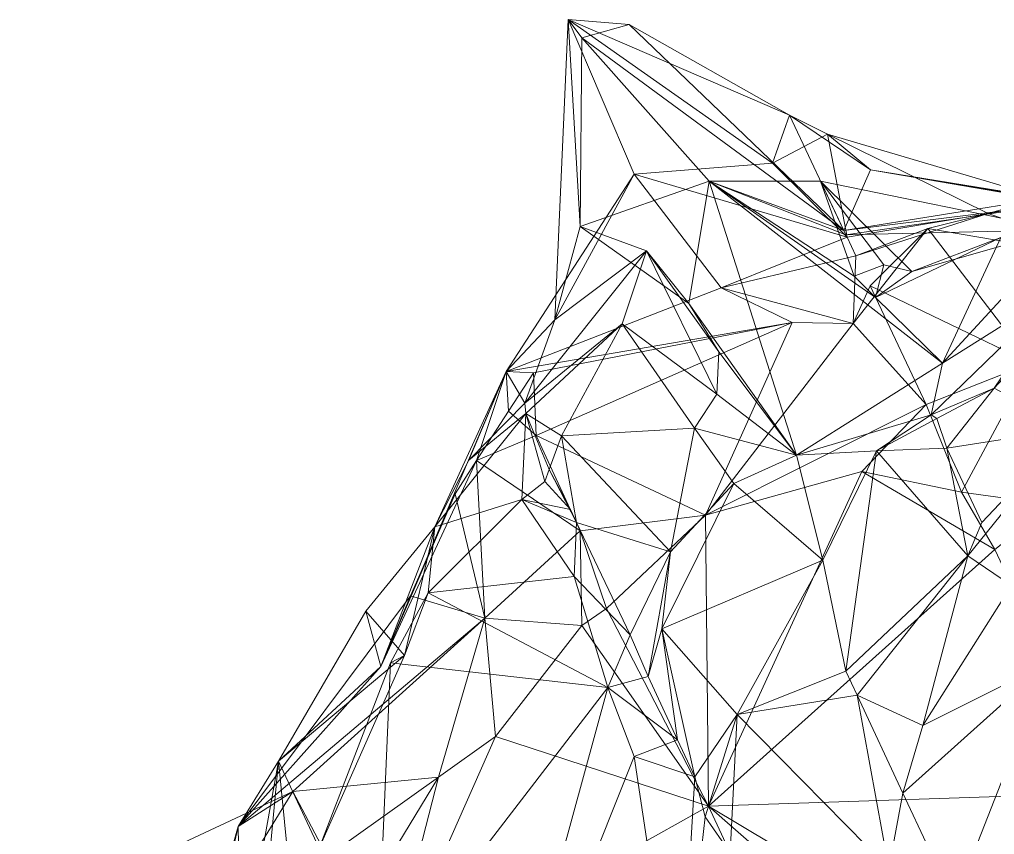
# Model space of a CAD drawing. Extents: x 8150 to 8561, y 2087 to 2332.
# Drawn here: x 8151 to 8243, y 2228.3 to 2305.3 of the extents above; entities that cross this region are included whole.
import ezdxf

# ---------------------------------------------------------------- set-up
doc = ezdxf.new("R2010")
doc.units = 0
doc.header["$MEASUREMENT"] = 0
doc.linetypes.add('CONTINUOUS2', pattern=[0])

msp = doc.modelspace()

# ---------------------------------------------------------------- linework, layer by layer
at = {"color": 7, "linetype": 'CONTINUOUS', "lineweight": 0}
msp.add_polyline3d([(8201.492, 2276.917, -1325), (8210.162, 2283.433, -1300), (8216.963, 2273.918, -1275), (8224.295, 2264.152, -1250), (8231.848, 2264.558, -1225)], dxfattribs=at)
at = {"color": 2, "linetype": 'CONTINUOUS2', "lineweight": 0}
for points in [[(8201.492, 2276.917, -1325), (8202.769, 2305.287, -1306.986), (8203.902, 2285.743, -1300), (8201.492, 2276.917, -1325)], [(8208.995, 2290.69, -1326.219), (8202.769, 2305.287, -1306.986), (8201.492, 2276.917, -1325), (8208.995, 2290.69, -1326.219)], [(8202.769, 2305.287, -1306.986), (8204.037, 2303.566, -1300), (8203.902, 2285.743, -1300), (8202.769, 2305.287, -1306.986)], [(8204.037, 2303.566, -1300), (8202.769, 2305.287, -1306.986), (8208.508, 2304.817, -1300), (8204.037, 2303.566, -1300)], [(8202.769, 2305.287, -1306.986), (8208.995, 2290.69, -1326.219), (8222.035, 2291.732, -1325), (8202.769, 2305.287, -1306.986)], [(8208.508, 2304.817, -1300), (8202.769, 2305.287, -1306.986), (8223.631, 2296.268, -1300.158), (8208.508, 2304.817, -1300)], [(8222.035, 2291.732, -1325), (8223.631, 2296.268, -1300.158), (8202.769, 2305.287, -1306.986), (8222.035, 2291.732, -1325)], [(8204.037, 2303.566, -1300), (8208.508, 2304.817, -1300), (8228.775, 2285.374, -1293.838), (8204.037, 2303.566, -1300)], [(8223.631, 2296.268, -1300.158), (8228.775, 2285.374, -1293.838), (8208.508, 2304.817, -1300), (8223.631, 2296.268, -1300.158)], [(8204.037, 2303.566, -1300), (8216.059, 2290.03, -1276.466), (8203.902, 2285.743, -1300), (8204.037, 2303.566, -1300)], [(8228.775, 2285.374, -1293.838), (8216.059, 2290.03, -1276.466), (8204.037, 2303.566, -1300), (8228.775, 2285.374, -1293.838)], [(8223.631, 2296.268, -1300.158), (8222.035, 2291.732, -1325), (8227.236, 2294.466, -1325), (8223.631, 2296.268, -1300.158)], [(8228.775, 2285.374, -1293.838), (8223.631, 2296.268, -1300.158), (8231.291, 2291.078, -1300), (8228.775, 2285.374, -1293.838)], [(8223.631, 2296.268, -1300.158), (8227.236, 2294.466, -1325), (8231.291, 2291.078, -1300), (8223.631, 2296.268, -1300.158)], [(8229.084, 2284.721, -1340.019), (8227.236, 2294.466, -1325), (8222.035, 2291.732, -1325), (8229.084, 2284.721, -1340.019)], [(8242.401, 2286.97, -1325), (8247.546, 2288.455, -1313.336), (8227.236, 2294.466, -1325), (8242.401, 2286.97, -1325)], [(8231.291, 2291.078, -1300), (8227.236, 2294.466, -1325), (8247.546, 2288.455, -1313.336), (8231.291, 2291.078, -1300)], [(8242.401, 2286.97, -1325), (8227.236, 2294.466, -1325), (8229.084, 2284.721, -1340.019), (8242.401, 2286.97, -1325)], [(8222.035, 2291.732, -1325), (8208.995, 2290.69, -1326.219), (8229.084, 2284.721, -1340.019), (8222.035, 2291.732, -1325)], [(8201.492, 2276.917, -1325), (8196.909, 2272.053, -1345.414), (8208.995, 2290.69, -1326.219), (8201.492, 2276.917, -1325)], [(8217.19, 2279.937, -1340.881), (8208.995, 2290.69, -1326.219), (8196.909, 2272.053, -1345.414), (8217.19, 2279.937, -1340.881)], [(8217.19, 2279.937, -1340.881), (8229.084, 2284.721, -1340.019), (8208.995, 2290.69, -1326.219), (8217.19, 2279.937, -1340.881)], [(8231.291, 2291.078, -1300), (8247.577, 2288.39, -1296.135), (8228.775, 2285.374, -1293.838), (8231.291, 2291.078, -1300)], [(8231.291, 2291.078, -1300), (8247.63, 2288.279, -1300.103), (8247.577, 2288.39, -1296.135), (8231.291, 2291.078, -1300)], [(8247.546, 2288.455, -1313.336), (8247.631, 2288.277, -1305.086), (8231.291, 2291.078, -1300), (8247.546, 2288.455, -1313.336)], [(8247.63, 2288.279, -1300.103), (8231.291, 2291.078, -1300), (8247.631, 2288.277, -1305.086), (8247.63, 2288.279, -1300.103)], [(8214.135, 2278.481, -1275), (8203.902, 2285.743, -1300), (8216.059, 2290.03, -1276.466), (8214.135, 2278.481, -1275)], [(8224.295, 2264.152, -1250), (8214.135, 2278.481, -1275), (8216.059, 2290.03, -1276.466), (8224.295, 2264.152, -1250)], [(8229.732, 2281.036, -1275), (8231.772, 2279.027, -1263.878), (8216.059, 2290.03, -1276.466), (8229.732, 2281.036, -1275)], [(8216.059, 2290.03, -1276.466), (8231.772, 2279.027, -1263.878), (8238.086, 2272.826, -1250), (8216.059, 2290.03, -1276.466)], [(8238.086, 2272.826, -1250), (8224.295, 2264.152, -1250), (8216.059, 2290.03, -1276.466), (8238.086, 2272.826, -1250)], [(8226.578, 2290.028, -1276.4), (8216.059, 2290.03, -1276.466), (8228.975, 2284.95, -1289.157), (8226.578, 2290.028, -1276.4)], [(8216.059, 2290.03, -1276.466), (8226.578, 2290.028, -1276.4), (8229.732, 2281.036, -1275), (8216.059, 2290.03, -1276.466)], [(8228.975, 2284.95, -1289.157), (8216.059, 2290.03, -1276.466), (8228.775, 2285.374, -1293.838), (8228.975, 2284.95, -1289.157)], [(8226.578, 2290.028, -1276.4), (8228.975, 2284.95, -1289.157), (8248.988, 2285.434, -1282.899), (8226.578, 2290.028, -1276.4)], [(8235.204, 2281.493, -1275), (8226.578, 2290.028, -1276.4), (8248.988, 2285.434, -1282.899), (8235.204, 2281.493, -1275)], [(8232.559, 2282.131, -1275), (8226.578, 2290.028, -1276.4), (8235.204, 2281.493, -1275), (8232.559, 2282.131, -1275)], [(8232.559, 2282.131, -1275), (8229.732, 2281.036, -1275), (8226.578, 2290.028, -1276.4), (8232.559, 2282.131, -1275)], [(8247.902, 2287.708, -1291.975), (8228.775, 2285.374, -1293.838), (8247.577, 2288.39, -1296.135), (8247.902, 2287.708, -1291.975)], [(8228.775, 2285.374, -1293.838), (8247.902, 2287.708, -1291.975), (8228.975, 2284.95, -1289.157), (8228.775, 2285.374, -1293.838)], [(8228.975, 2284.95, -1289.157), (8247.902, 2287.708, -1291.975), (8248.988, 2285.434, -1282.899), (8228.975, 2284.95, -1289.157)], [(8242.401, 2286.97, -1325), (8248.01, 2288.002, -1325), (8247.546, 2288.455, -1313.336), (8242.401, 2286.97, -1325)], [(8255.374, 2282.379, -1350), (8248.01, 2288.002, -1325), (8242.401, 2286.97, -1325), (8255.374, 2282.379, -1350)], [(8229.084, 2284.721, -1340.019), (8229.904, 2282.983, -1344.002), (8242.401, 2286.97, -1325), (8229.084, 2284.721, -1340.019)], [(8229.904, 2282.983, -1344.002), (8236.691, 2285.543, -1350), (8242.401, 2286.97, -1325), (8229.904, 2282.983, -1344.002)], [(8242.401, 2286.97, -1325), (8236.691, 2285.543, -1350), (8255.374, 2282.379, -1350), (8242.401, 2286.97, -1325)], [(8203.902, 2285.743, -1300), (8210.162, 2283.433, -1300), (8201.492, 2276.917, -1325), (8203.902, 2285.743, -1300)], [(8214.135, 2278.481, -1275), (8210.162, 2283.433, -1300), (8203.902, 2285.743, -1300), (8214.135, 2278.481, -1275)], [(8229.904, 2282.983, -1344.002), (8229.664, 2276.572, -1350), (8236.691, 2285.543, -1350), (8229.904, 2282.983, -1344.002)], [(8229.664, 2276.572, -1350), (8231.252, 2280.129, -1352.929), (8236.691, 2285.543, -1350), (8229.664, 2276.572, -1350)], [(8236.691, 2285.543, -1350), (8231.252, 2280.129, -1352.929), (8246.432, 2272.849, -1370.46), (8236.691, 2285.543, -1350)], [(8235.204, 2281.493, -1275), (8248.988, 2285.434, -1282.899), (8243.595, 2284.687, -1275), (8235.204, 2281.493, -1275)], [(8236.691, 2285.543, -1350), (8246.432, 2272.849, -1370.46), (8255.374, 2282.379, -1350), (8236.691, 2285.543, -1350)], [(8249.828, 2285.577, -1275), (8238.086, 2272.826, -1250), (8243.595, 2284.687, -1275), (8249.828, 2285.577, -1275)], [(8249.352, 2279.912, -1250), (8238.086, 2272.826, -1250), (8249.828, 2285.577, -1275), (8249.352, 2279.912, -1250)], [(8229.084, 2284.721, -1340.019), (8217.19, 2279.937, -1340.881), (8229.904, 2282.983, -1344.002), (8229.084, 2284.721, -1340.019)], [(8235.204, 2281.493, -1275), (8243.595, 2284.687, -1275), (8231.772, 2279.027, -1263.878), (8235.204, 2281.493, -1275)], [(8238.086, 2272.826, -1250), (8231.772, 2279.027, -1263.878), (8243.595, 2284.687, -1275), (8238.086, 2272.826, -1250)], [(8207.853, 2276.563, -1300), (8198.671, 2269.069, -1325), (8210.162, 2283.433, -1300), (8207.853, 2276.563, -1300)], [(8201.492, 2276.917, -1325), (8210.162, 2283.433, -1300), (8198.671, 2269.069, -1325), (8201.492, 2276.917, -1325)], [(8210.162, 2283.433, -1300), (8216.78, 2269.903, -1275), (8207.853, 2276.563, -1300), (8210.162, 2283.433, -1300)], [(8216.963, 2273.918, -1275), (8210.162, 2283.433, -1300), (8214.135, 2278.481, -1275), (8216.963, 2273.918, -1275)], [(8216.963, 2273.918, -1275), (8216.78, 2269.903, -1275), (8210.162, 2283.433, -1300), (8216.963, 2273.918, -1275)], [(8229.664, 2276.572, -1350), (8229.904, 2282.983, -1344.002), (8217.19, 2279.937, -1340.881), (8229.664, 2276.572, -1350)], [(8232.559, 2282.131, -1275), (8231.772, 2279.027, -1263.878), (8229.732, 2281.036, -1275), (8232.559, 2282.131, -1275)], [(8232.559, 2282.131, -1275), (8235.204, 2281.493, -1275), (8231.772, 2279.027, -1263.878), (8232.559, 2282.131, -1275)], [(8223.907, 2276.665, -1350), (8217.19, 2279.937, -1340.881), (8196.909, 2272.053, -1345.414), (8223.907, 2276.665, -1350)], [(8217.19, 2279.937, -1340.881), (8223.907, 2276.665, -1350), (8229.664, 2276.572, -1350), (8217.19, 2279.937, -1340.881)], [(8231.252, 2280.129, -1352.929), (8229.664, 2276.572, -1350), (8236.543, 2268.922, -1371.918), (8231.252, 2280.129, -1352.929)], [(8236.543, 2268.922, -1371.918), (8246.432, 2272.849, -1370.46), (8231.252, 2280.129, -1352.929), (8236.543, 2268.922, -1371.918)], [(8238.086, 2272.826, -1250), (8249.352, 2279.912, -1250), (8237.004, 2267.946, -1232.872), (8238.086, 2272.826, -1250)], [(8242.975, 2270.484, -1225), (8237.004, 2267.946, -1232.872), (8249.352, 2279.912, -1250), (8242.975, 2270.484, -1225)], [(8247.801, 2275.713, -1225), (8242.975, 2270.484, -1225), (8249.352, 2279.912, -1250), (8247.801, 2275.713, -1225)], [(8216.963, 2273.918, -1275), (8214.135, 2278.481, -1275), (8224.295, 2264.152, -1250), (8216.963, 2273.918, -1275)], [(8201.492, 2276.917, -1325), (8198.671, 2269.069, -1325), (8196.909, 2272.053, -1345.414), (8201.492, 2276.917, -1325)], [(8196.909, 2272.053, -1345.414), (8199.484, 2271.928, -1350), (8223.907, 2276.665, -1350), (8196.909, 2272.053, -1345.414)], [(8199.484, 2271.928, -1350), (8199.727, 2265.991, -1357.096), (8223.907, 2276.665, -1350), (8199.484, 2271.928, -1350)], [(8223.907, 2276.665, -1350), (8199.727, 2265.991, -1357.096), (8215.71, 2258.495, -1374.857), (8223.907, 2276.665, -1350)], [(8229.664, 2276.572, -1350), (8223.907, 2276.665, -1350), (8215.71, 2258.495, -1374.857), (8229.664, 2276.572, -1350)], [(8207.853, 2276.563, -1300), (8198.761, 2268.068, -1313.62), (8198.671, 2269.069, -1325), (8207.853, 2276.563, -1300)], [(8198.761, 2268.068, -1313.62), (8207.853, 2276.563, -1300), (8202.139, 2265.985, -1300), (8198.761, 2268.068, -1313.62)], [(8202.139, 2265.985, -1300), (8207.853, 2276.563, -1300), (8214.683, 2266.708, -1275), (8202.139, 2265.985, -1300)], [(8214.683, 2266.708, -1275), (8207.853, 2276.563, -1300), (8216.78, 2269.903, -1275), (8214.683, 2266.708, -1275)], [(8215.71, 2258.495, -1374.857), (8236.543, 2268.922, -1371.918), (8229.664, 2276.572, -1350), (8215.71, 2258.495, -1374.857)], [(8250.151, 2266.629, -1200), (8242.975, 2270.484, -1225), (8247.801, 2275.713, -1225), (8250.151, 2266.629, -1200)], [(8224.295, 2264.152, -1250), (8216.78, 2269.903, -1275), (8216.963, 2273.918, -1275), (8224.295, 2264.152, -1250)], [(8185.078, 2244.184, -1336.543), (8196.909, 2272.053, -1345.414), (8190.158, 2257.374, -1325), (8185.078, 2244.184, -1336.543)], [(8194.1, 2263.653, -1350), (8196.909, 2272.053, -1345.414), (8185.078, 2244.184, -1336.543), (8194.1, 2263.653, -1350)], [(8193.381, 2263.69, -1325), (8190.158, 2257.374, -1325), (8196.909, 2272.053, -1345.414), (8193.381, 2263.69, -1325)], [(8196.909, 2272.053, -1345.414), (8198.671, 2269.069, -1325), (8193.381, 2263.69, -1325), (8196.909, 2272.053, -1345.414)], [(8197.129, 2268.309, -1350), (8196.909, 2272.053, -1345.414), (8194.1, 2263.653, -1350), (8197.129, 2268.309, -1350)], [(8199.484, 2271.928, -1350), (8196.909, 2272.053, -1345.414), (8197.129, 2268.309, -1350), (8199.484, 2271.928, -1350)], [(8238.086, 2272.826, -1250), (8237.004, 2267.946, -1232.872), (8224.295, 2264.152, -1250), (8238.086, 2272.826, -1250)], [(8236.543, 2268.922, -1371.918), (8239.885, 2260.669, -1375), (8246.432, 2272.849, -1370.46), (8236.543, 2268.922, -1371.918)], [(8239.885, 2260.669, -1375), (8248.325, 2259.481, -1375), (8246.432, 2272.849, -1370.46), (8239.885, 2260.669, -1375)], [(8197.129, 2268.309, -1350), (8199.727, 2265.991, -1357.096), (8199.484, 2271.928, -1350), (8197.129, 2268.309, -1350)], [(8242.975, 2270.484, -1225), (8237.556, 2267.598, -1225), (8237.004, 2267.946, -1232.872), (8242.975, 2270.484, -1225)], [(8238.48, 2264.82, -1214.342), (8237.556, 2267.598, -1225), (8242.975, 2270.484, -1225), (8238.48, 2264.82, -1214.342)], [(8242.975, 2270.484, -1225), (8250.151, 2266.629, -1200), (8238.48, 2264.82, -1214.342), (8242.975, 2270.484, -1225)], [(8214.683, 2266.708, -1275), (8216.78, 2269.903, -1275), (8224.295, 2264.152, -1250), (8214.683, 2266.708, -1275)], [(8193.381, 2263.69, -1325), (8198.671, 2269.069, -1325), (8198.761, 2268.068, -1313.62), (8193.381, 2263.69, -1325)], [(8199.727, 2265.991, -1357.096), (8197.129, 2268.309, -1350), (8194.1, 2263.653, -1350), (8199.727, 2265.991, -1357.096)], [(8215.71, 2258.495, -1374.857), (8230.47, 2262.618, -1375), (8236.543, 2268.922, -1371.918), (8215.71, 2258.495, -1374.857)], [(8236.543, 2268.922, -1371.918), (8230.47, 2262.618, -1375), (8239.885, 2260.669, -1375), (8236.543, 2268.922, -1371.918)], [(8190.158, 2257.374, -1325), (8198.761, 2268.068, -1313.62), (8198.371, 2259.967, -1300), (8190.158, 2257.374, -1325)], [(8193.381, 2263.69, -1325), (8198.761, 2268.068, -1313.62), (8190.158, 2257.374, -1325), (8193.381, 2263.69, -1325)], [(8198.371, 2259.967, -1300), (8198.761, 2268.068, -1313.62), (8200.559, 2261.669, -1300), (8198.371, 2259.967, -1300)], [(8200.975, 2262.804, -1300), (8200.559, 2261.669, -1300), (8198.761, 2268.068, -1313.62), (8200.975, 2262.804, -1300)], [(8202.139, 2265.985, -1300), (8200.975, 2262.804, -1300), (8198.761, 2268.068, -1313.62), (8202.139, 2265.985, -1300)], [(8231.848, 2264.558, -1225), (8224.295, 2264.152, -1250), (8237.004, 2267.946, -1232.872), (8231.848, 2264.558, -1225)], [(8237.004, 2267.946, -1232.872), (8237.556, 2267.598, -1225), (8231.848, 2264.558, -1225), (8237.004, 2267.946, -1232.872)], [(8237.556, 2267.598, -1225), (8238.48, 2264.82, -1214.342), (8231.848, 2264.558, -1225), (8237.556, 2267.598, -1225)], [(8214.683, 2266.708, -1275), (8212.402, 2255.027, -1275), (8202.139, 2265.985, -1300), (8214.683, 2266.708, -1275)], [(8214.683, 2266.708, -1275), (8218.381, 2261.46, -1250), (8212.402, 2255.027, -1275), (8214.683, 2266.708, -1275)], [(8224.295, 2264.152, -1250), (8218.381, 2261.46, -1250), (8214.683, 2266.708, -1275), (8224.295, 2264.152, -1250)], [(8250.151, 2266.629, -1200), (8241.801, 2257.786, -1202.73), (8238.48, 2264.82, -1214.342), (8250.151, 2266.629, -1200)], [(8240.464, 2254.629, -1200), (8250.151, 2266.629, -1200), (8244.608, 2251.841, -1194.994), (8240.464, 2254.629, -1200)], [(8240.464, 2254.629, -1200), (8241.801, 2257.786, -1202.73), (8250.151, 2266.629, -1200), (8240.464, 2254.629, -1200)], [(8199.727, 2265.991, -1357.096), (8194.1, 2263.653, -1350), (8203.899, 2257.016, -1369.983), (8199.727, 2265.991, -1357.096)], [(8199.727, 2265.991, -1357.096), (8203.899, 2257.016, -1369.983), (8215.71, 2258.495, -1374.857), (8199.727, 2265.991, -1357.096)], [(8203.535, 2257.799, -1286.561), (8200.975, 2262.804, -1300), (8202.139, 2265.985, -1300), (8203.535, 2257.799, -1286.561)], [(8212.402, 2255.027, -1275), (8203.535, 2257.799, -1286.561), (8202.139, 2265.985, -1300), (8212.402, 2255.027, -1275)], [(8231.848, 2264.558, -1225), (8238.48, 2264.82, -1214.342), (8240.464, 2254.629, -1200), (8231.848, 2264.558, -1225)], [(8241.801, 2257.786, -1202.73), (8240.464, 2254.629, -1200), (8238.48, 2264.82, -1214.342), (8241.801, 2257.786, -1202.73)], [(8218.381, 2261.46, -1250), (8224.295, 2264.152, -1250), (8226.796, 2254.226, -1225), (8218.381, 2261.46, -1250)], [(8231.848, 2264.558, -1225), (8226.796, 2254.226, -1225), (8224.295, 2264.152, -1250), (8231.848, 2264.558, -1225)], [(8228.945, 2243.757, -1208.218), (8226.796, 2254.226, -1225), (8231.848, 2264.558, -1225), (8228.945, 2243.757, -1208.218)], [(8231.848, 2264.558, -1225), (8240.464, 2254.629, -1200), (8228.945, 2243.757, -1208.218), (8231.848, 2264.558, -1225)], [(8185.078, 2244.184, -1336.543), (8192.076, 2260.495, -1350), (8194.1, 2263.653, -1350), (8185.078, 2244.184, -1336.543)], [(8194.1, 2263.653, -1350), (8192.076, 2260.495, -1350), (8194.892, 2248.769, -1367.218), (8194.1, 2263.653, -1350)], [(8194.892, 2248.769, -1367.218), (8203.899, 2257.016, -1369.983), (8194.1, 2263.653, -1350), (8194.892, 2248.769, -1367.218)], [(8202.965, 2259.025, -1298.569), (8200.559, 2261.669, -1300), (8200.975, 2262.804, -1300), (8202.965, 2259.025, -1298.569)], [(8203.535, 2257.799, -1286.561), (8202.965, 2259.025, -1298.569), (8200.975, 2262.804, -1300), (8203.535, 2257.799, -1286.561)], [(8230.47, 2262.618, -1375), (8215.71, 2258.495, -1374.857), (8215.997, 2230.99, -1386.696), (8230.47, 2262.618, -1375)], [(8243.007, 2255.231, -1383.158), (8230.47, 2262.618, -1375), (8215.997, 2230.99, -1386.696), (8243.007, 2255.231, -1383.158)], [(8239.885, 2260.669, -1375), (8230.47, 2262.618, -1375), (8243.007, 2255.231, -1383.158), (8239.885, 2260.669, -1375)], [(8202.965, 2259.025, -1298.569), (8198.371, 2259.967, -1300), (8200.559, 2261.669, -1300), (8202.965, 2259.025, -1298.569)], [(8218.381, 2261.46, -1250), (8226.796, 2254.226, -1225), (8211.604, 2247.743, -1250), (8218.381, 2261.46, -1250)], [(8211.604, 2247.743, -1250), (8212.402, 2255.027, -1275), (8218.381, 2261.46, -1250), (8211.604, 2247.743, -1250)], [(8187.867, 2250.859, -1350), (8192.076, 2260.495, -1350), (8185.078, 2244.184, -1336.543), (8187.867, 2250.859, -1350)], [(8187.867, 2250.859, -1350), (8194.892, 2248.769, -1367.218), (8192.076, 2260.495, -1350), (8187.867, 2250.859, -1350)], [(8239.885, 2260.669, -1375), (8243.007, 2255.231, -1383.158), (8248.325, 2259.481, -1375), (8239.885, 2260.669, -1375)], [(8189.544, 2251.143, -1300), (8198.371, 2259.967, -1300), (8203.316, 2252.705, -1285.684), (8189.544, 2251.143, -1300)], [(8198.371, 2259.967, -1300), (8189.544, 2251.143, -1300), (8190.158, 2257.374, -1325), (8198.371, 2259.967, -1300)], [(8202.965, 2259.025, -1298.569), (8203.535, 2257.799, -1286.561), (8198.371, 2259.967, -1300), (8202.965, 2259.025, -1298.569)], [(8203.535, 2257.799, -1286.561), (8203.316, 2252.705, -1285.684), (8198.371, 2259.967, -1300), (8203.535, 2257.799, -1286.561)], [(8203.899, 2257.016, -1369.983), (8206.387, 2249.661, -1375), (8215.71, 2258.495, -1374.857), (8203.899, 2257.016, -1369.983)], [(8215.71, 2258.495, -1374.857), (8206.387, 2249.661, -1375), (8215.997, 2230.99, -1386.696), (8215.71, 2258.495, -1374.857)], [(8187.308, 2245.226, -1310.847), (8183.669, 2249.424, -1325), (8190.158, 2257.374, -1325), (8187.308, 2245.226, -1310.847)], [(8185.078, 2244.184, -1336.543), (8190.158, 2257.374, -1325), (8183.669, 2249.424, -1325), (8185.078, 2244.184, -1336.543)], [(8189.544, 2251.143, -1300), (8187.308, 2245.226, -1310.847), (8190.158, 2257.374, -1325), (8189.544, 2251.143, -1300)], [(8208.612, 2247.183, -1275), (8203.316, 2252.705, -1285.684), (8203.535, 2257.799, -1286.561), (8208.612, 2247.183, -1275)], [(8208.612, 2247.183, -1275), (8203.535, 2257.799, -1286.561), (8212.402, 2255.027, -1275), (8208.612, 2247.183, -1275)], [(8194.892, 2248.769, -1367.218), (8204.054, 2248.071, -1375), (8203.899, 2257.016, -1369.983), (8194.892, 2248.769, -1367.218)], [(8204.054, 2248.071, -1375), (8206.387, 2249.661, -1375), (8203.899, 2257.016, -1369.983), (8204.054, 2248.071, -1375)], [(8210.304, 2243.237, -1263.562), (8208.612, 2247.183, -1275), (8212.402, 2255.027, -1275), (8210.304, 2243.237, -1263.562)], [(8212.402, 2255.027, -1275), (8211.604, 2247.743, -1250), (8210.304, 2243.237, -1263.562), (8212.402, 2255.027, -1275)], [(8253.851, 2232.264, -1393.786), (8243.007, 2255.231, -1383.158), (8215.997, 2230.99, -1386.696), (8253.851, 2232.264, -1393.786)], [(8230.015, 2241.474, -1204.674), (8228.945, 2243.757, -1208.218), (8240.464, 2254.629, -1200), (8230.015, 2241.474, -1204.674)], [(8230.015, 2241.474, -1204.674), (8240.464, 2254.629, -1200), (8236.238, 2238.608, -1200), (8230.015, 2241.474, -1204.674)], [(8240.464, 2254.629, -1200), (8244.608, 2251.841, -1194.994), (8236.238, 2238.608, -1200), (8240.464, 2254.629, -1200)], [(8211.604, 2247.743, -1250), (8226.796, 2254.226, -1225), (8218.695, 2239.673, -1225), (8211.604, 2247.743, -1250)], [(8218.695, 2239.673, -1225), (8226.796, 2254.226, -1225), (8228.945, 2243.757, -1208.218), (8218.695, 2239.673, -1225)], [(8189.544, 2251.143, -1300), (8203.316, 2252.705, -1285.684), (8206.495, 2242.199, -1275), (8189.544, 2251.143, -1300)], [(8208.612, 2247.183, -1275), (8206.495, 2242.199, -1275), (8203.316, 2252.705, -1285.684), (8208.612, 2247.183, -1275)], [(8248.063, 2244.524, -1187.038), (8236.238, 2238.608, -1200), (8244.608, 2251.841, -1194.994), (8248.063, 2244.524, -1187.038)], [(8185.078, 2244.184, -1336.543), (8171.596, 2229.078, -1350), (8187.867, 2250.859, -1350), (8185.078, 2244.184, -1336.543)], [(8187.867, 2250.859, -1350), (8171.596, 2229.078, -1350), (8194.892, 2248.769, -1367.218), (8187.867, 2250.859, -1350)], [(8206.495, 2242.199, -1275), (8186.001, 2244.528, -1300), (8189.544, 2251.143, -1300), (8206.495, 2242.199, -1275)], [(8189.544, 2251.143, -1300), (8186.001, 2244.528, -1300), (8187.308, 2245.226, -1310.847), (8189.544, 2251.143, -1300)], [(8187.308, 2245.226, -1310.847), (8175.431, 2235.246, -1329.544), (8183.669, 2249.424, -1325), (8187.308, 2245.226, -1310.847)], [(8185.078, 2244.184, -1336.543), (8183.669, 2249.424, -1325), (8175.431, 2235.246, -1329.544), (8185.078, 2244.184, -1336.543)], [(8206.387, 2249.661, -1375), (8204.054, 2248.071, -1375), (8215.997, 2230.99, -1386.696), (8206.387, 2249.661, -1375)], [(8194.892, 2248.769, -1367.218), (8171.596, 2229.078, -1350), (8176.773, 2232.38, -1368.022), (8194.892, 2248.769, -1367.218)], [(8176.773, 2232.38, -1368.022), (8190.518, 2233.756, -1375), (8194.892, 2248.769, -1367.218), (8176.773, 2232.38, -1368.022)], [(8190.518, 2233.756, -1375), (8195.908, 2237.573, -1375), (8194.892, 2248.769, -1367.218), (8190.518, 2233.756, -1375)], [(8194.892, 2248.769, -1367.218), (8195.908, 2237.573, -1375), (8204.054, 2248.071, -1375), (8194.892, 2248.769, -1367.218)], [(8195.908, 2237.573, -1375), (8215.997, 2230.99, -1386.696), (8204.054, 2248.071, -1375), (8195.908, 2237.573, -1375)], [(8208.612, 2247.183, -1275), (8210.304, 2243.237, -1263.562), (8206.495, 2242.199, -1275), (8208.612, 2247.183, -1275)], [(8213.082, 2237.259, -1253.753), (8210.304, 2243.237, -1263.562), (8211.604, 2247.743, -1250), (8213.082, 2237.259, -1253.753)], [(8214.695, 2233.79, -1234.19), (8213.082, 2237.259, -1253.753), (8211.604, 2247.743, -1250), (8214.695, 2233.79, -1234.19)], [(8218.695, 2239.673, -1225), (8214.695, 2233.79, -1234.19), (8211.604, 2247.743, -1250), (8218.695, 2239.673, -1225)], [(8187.308, 2245.226, -1310.847), (8179.269, 2227.046, -1300), (8175.431, 2235.246, -1329.544), (8187.308, 2245.226, -1310.847)], [(8186.001, 2244.528, -1300), (8179.269, 2227.046, -1300), (8187.308, 2245.226, -1310.847), (8186.001, 2244.528, -1300)], [(8184.658, 2213.781, -1275), (8179.269, 2227.046, -1300), (8186.001, 2244.528, -1300), (8184.658, 2213.781, -1275)], [(8186.001, 2244.528, -1300), (8206.495, 2242.199, -1275), (8184.658, 2213.781, -1275), (8186.001, 2244.528, -1300)], [(8234.345, 2232.234, -1198.126), (8236.238, 2238.608, -1200), (8248.063, 2244.524, -1187.038), (8234.345, 2232.234, -1198.126)], [(8234.345, 2232.234, -1198.126), (8248.063, 2244.524, -1187.038), (8239.185, 2221.906, -1189.176), (8234.345, 2232.234, -1198.126)], [(8248.397, 2230.466, -1175), (8239.185, 2221.906, -1189.176), (8248.063, 2244.524, -1187.038), (8248.397, 2230.466, -1175)], [(8185.078, 2244.184, -1336.543), (8175.431, 2235.246, -1329.544), (8171.596, 2229.078, -1350), (8185.078, 2244.184, -1336.543)], [(8228.945, 2243.757, -1208.218), (8230.015, 2241.474, -1204.674), (8218.695, 2239.673, -1225), (8228.945, 2243.757, -1208.218)], [(8206.495, 2242.199, -1275), (8210.304, 2243.237, -1263.562), (8213.082, 2237.259, -1253.753), (8206.495, 2242.199, -1275)], [(8206.495, 2242.199, -1275), (8195.394, 2201.581, -1250), (8184.658, 2213.781, -1275), (8206.495, 2242.199, -1275)], [(8208.973, 2235.701, -1250), (8195.394, 2201.581, -1250), (8206.495, 2242.199, -1275), (8208.973, 2235.701, -1250)], [(8213.082, 2237.259, -1253.753), (8208.973, 2235.701, -1250), (8206.495, 2242.199, -1275), (8213.082, 2237.259, -1253.753)], [(8230.015, 2241.474, -1204.674), (8233.014, 2225.118, -1200), (8218.695, 2239.673, -1225), (8230.015, 2241.474, -1204.674)], [(8234.345, 2232.234, -1198.126), (8230.015, 2241.474, -1204.674), (8236.238, 2238.608, -1200), (8234.345, 2232.234, -1198.126)], [(8233.014, 2225.118, -1200), (8230.015, 2241.474, -1204.674), (8234.345, 2232.234, -1198.126), (8233.014, 2225.118, -1200)], [(8215.684, 2230.005, -1225), (8214.695, 2233.79, -1234.19), (8218.695, 2239.673, -1225), (8215.684, 2230.005, -1225)], [(8215.684, 2230.005, -1225), (8218.695, 2239.673, -1225), (8218.048, 2226.6, -1217.235), (8215.684, 2230.005, -1225)], [(8218.695, 2239.673, -1225), (8233.014, 2225.118, -1200), (8218.048, 2226.6, -1217.235), (8218.695, 2239.673, -1225)], [(8185.43, 2213.898, -1392.642), (8215.997, 2230.99, -1386.696), (8195.908, 2237.573, -1375), (8185.43, 2213.898, -1392.642)], [(8195.908, 2237.573, -1375), (8190.518, 2233.756, -1375), (8185.43, 2213.898, -1392.642), (8195.908, 2237.573, -1375)], [(8208.973, 2235.701, -1250), (8213.082, 2237.259, -1253.753), (8214.695, 2233.79, -1234.19), (8208.973, 2235.701, -1250)], [(8171.596, 2229.078, -1350), (8175.431, 2235.246, -1329.544), (8171.86, 2215.419, -1334.848), (8171.596, 2229.078, -1350)], [(8173.856, 2218.436, -1325), (8171.86, 2215.419, -1334.848), (8175.431, 2235.246, -1329.544), (8173.856, 2218.436, -1325)], [(8176.789, 2221.258, -1300), (8173.856, 2218.436, -1325), (8175.431, 2235.246, -1329.544), (8176.789, 2221.258, -1300)], [(8179.269, 2227.046, -1300), (8176.789, 2221.258, -1300), (8175.431, 2235.246, -1329.544), (8179.269, 2227.046, -1300)], [(8195.394, 2201.581, -1250), (8208.973, 2235.701, -1250), (8213.165, 2207.84, -1225), (8195.394, 2201.581, -1250)], [(8213.165, 2207.84, -1225), (8208.973, 2235.701, -1250), (8214.695, 2233.79, -1234.19), (8213.165, 2207.84, -1225)], [(8180.024, 2226.266, -1375), (8190.518, 2233.756, -1375), (8176.773, 2232.38, -1368.022), (8180.024, 2226.266, -1375)], [(8190.518, 2233.756, -1375), (8180.024, 2226.266, -1375), (8182.397, 2220.375, -1386.868), (8190.518, 2233.756, -1375)], [(8182.397, 2220.375, -1386.868), (8185.43, 2213.898, -1392.642), (8190.518, 2233.756, -1375), (8182.397, 2220.375, -1386.868)], [(8214.695, 2233.79, -1234.19), (8215.684, 2230.005, -1225), (8213.165, 2207.84, -1225), (8214.695, 2233.79, -1234.19)], [(8176.773, 2232.38, -1368.022), (8166.492, 2227.58, -1368.198), (8180.024, 2226.266, -1375), (8176.773, 2232.38, -1368.022)], [(8166.492, 2227.58, -1368.198), (8176.773, 2232.38, -1368.022), (8168.933, 2219.647, -1350), (8166.492, 2227.58, -1368.198)], [(8171.596, 2229.078, -1350), (8168.933, 2219.647, -1350), (8176.773, 2232.38, -1368.022), (8171.596, 2229.078, -1350)], [(8250.025, 2210.636, -1404.415), (8253.851, 2232.264, -1393.786), (8215.997, 2230.99, -1386.696), (8250.025, 2210.636, -1404.415)], [(8233.014, 2225.118, -1200), (8234.345, 2232.234, -1198.126), (8239.185, 2221.906, -1189.176), (8233.014, 2225.118, -1200)], [(8185.43, 2213.898, -1392.642), (8225.378, 2210.807, -1402.997), (8215.997, 2230.99, -1386.696), (8185.43, 2213.898, -1392.642)], [(8215.997, 2230.99, -1386.696), (8225.378, 2210.807, -1402.997), (8240.68, 2209.365, -1405.383), (8215.997, 2230.99, -1386.696)], [(8240.68, 2209.365, -1405.383), (8250.025, 2210.636, -1404.415), (8215.997, 2230.99, -1386.696), (8240.68, 2209.365, -1405.383)], [(8213.165, 2207.84, -1225), (8215.684, 2230.005, -1225), (8218.048, 2226.6, -1217.235), (8213.165, 2207.84, -1225)], [(8248.397, 2230.466, -1175), (8246.766, 2219.419, -1175), (8239.185, 2221.906, -1189.176), (8248.397, 2230.466, -1175)], [(8171.596, 2229.078, -1350), (8169.662, 2220.399, -1340.84), (8168.933, 2219.647, -1350), (8171.596, 2229.078, -1350)], [(8171.86, 2215.419, -1334.848), (8169.662, 2220.399, -1340.84), (8171.596, 2229.078, -1350), (8171.86, 2215.419, -1334.848)]]:
    msp.add_3dface(points, dxfattribs=at)

doc.saveas('drawing.dxf')
